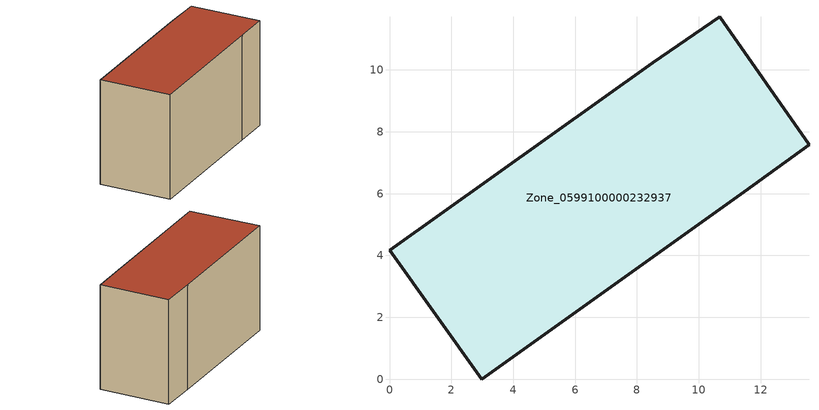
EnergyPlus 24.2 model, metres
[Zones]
Zone_0599100000232937
 floor ground (C_G): 0,4.17 8.51,10.23 10.67,11.72 13.56,7.58 11.47,6.06 2.98,0 z0
 wall outside (C_F): 13.56,7.58 10.67,11.72 8.51,10.23 0,4.17 2.98,0 11.47,6.06 13.56,7.58 z0:7.5
 roof outside (C_R): 2.98,0 11.47,6.06 13.56,7.58 10.67,11.72 8.51,10.23 0,4.17 z7.5
[BUILDING]
Pand.0599100000232937: North Axis=0; Terrain=City; Loads Convergence Tolerance Value=0.04; Temperature Convergence Tolerance Value=0.4; Solar Distribution=FullExterior; Maximum Number of Warmup Days=25; Minimum Number of Warmup Days=1
[Site:Location]
Rotterdam.The.Hague.AP_ZH_NLD Design_Conditions: Latitude=51.96; Longitude=4.45; Time Zone=1; Elevation=-4.5
[SITE:GROUNDTEMPERATURE:BUILDINGSURFACE]
18, 18, 18, 18, 18, 18, 18, 18, 18, 18, 18, 18
[MATERIAL] Thermal Absorptance=0.9; Solar Absorptance=0.7; Visible Absorptance=0.7
Name | Roughness | Thickness | Conductivity | Density | Specific Heat
G.TI.1975-1991 | MediumSmooth | 0.15 | 0.288461 | 540 | 1210
F.TI.1975-1991 | Rough | 0.3 | 0.230769 | 1920 | 840
R.TI.1975-1991 | MediumRough | 0.2 | 0.153846 | 1500 | 1000
[CONSTRUCTION]
C_G: G.TI.1975-1991
C_F: F.TI.1975-1991
C_R: R.TI.1975-1991
[ZONE]
Zone_0599100000232937: Type=1; Multiplier=1; Ceiling Height=Autocalculate; Volume=Autocalculate; Floor Area=autocalculate; Part of Total Floor Area=Yes
[ZONEINFILTRATION:DESIGNFLOWRATE]
Infil_Zone_0599100000232937: Zone or ZoneList or Space or SpaceList=Zone_0599100000232937; Schedule=AlwaysOn; Design Flow Rate Calculation Method=Flow/Area; Flow Rate per Floor Area=0.003; Constant Term Coefficient=1; Temperature Term Coefficient=0; Velocity Term Coefficient=0; Velocity Squared Term Coefficient=0
[HVACTEMPLATE:ZONE:IDEALLOADSAIRSYSTEM]
Zone_0599100000232937: Maximum Heating Supply Air Temperature=50; Minimum Cooling Supply Air Temperature=13; Maximum Heating Supply Air Humidity Ratio=0.0156; Minimum Cooling Supply Air Humidity Ratio=0.0077; Heating Limit=NoLimit; Cooling Limit=NoLimit; Dehumidification Control Type=ConstantSensibleHeatRatio; Cooling Sensible Heat Ratio=0.7; Dehumidification Setpoint=60; Humidification Control Type=None; Humidification Setpoint=30; Outdoor Air Method=None; Outdoor Air Flow Rate per Person=0.00944; Outdoor Air Flow Rate per Zone Floor Area=0; Outdoor Air Flow Rate per Zone=0; Demand Controlled Ventilation Type=None; Outdoor Air Economizer Type=NoEconomizer; Heat Recovery Type=None; Sensible Heat Recovery Effectiveness=0.7; Latent Heat Recovery Effectiveness=0.65
[ZONECONTROL:THERMOSTAT]
ThermostatControl_Zone_0599100000232937: Zone or ZoneList=Zone_0599100000232937; Control Type Schedule=DualSetpointControlType; Control 1=Thermostat_Zone_0599100000232937; Temperature Difference Between Cutout And Setpoint=0
[THERMOSTATSETPOINT:DUALSETPOINT]
Thermostat_Zone_0599100000232937: Heating Setpoint Temperature Schedule=HeatingSetpoint_Zone_0599100000232937; Cooling Setpoint Temperature Schedule=CoolingSetpoint_Zone_0599100000232937
[SCHEDULE:COMPACT]
HeatingSetpoint_Zone_0599100000232937: Through: 12/31, For: AllDays, Until: 24:00, 21
CoolingSetpoint_Zone_0599100000232937: Through: 12/31, For: AllDays, Until: 24:00, 24
DualSetpointControlType: Through: 12/31, For: AllDays, Until: 24:00, 4
AlwaysOn: Through: 12/31, For: AllDays, Until: 24:00, 1
